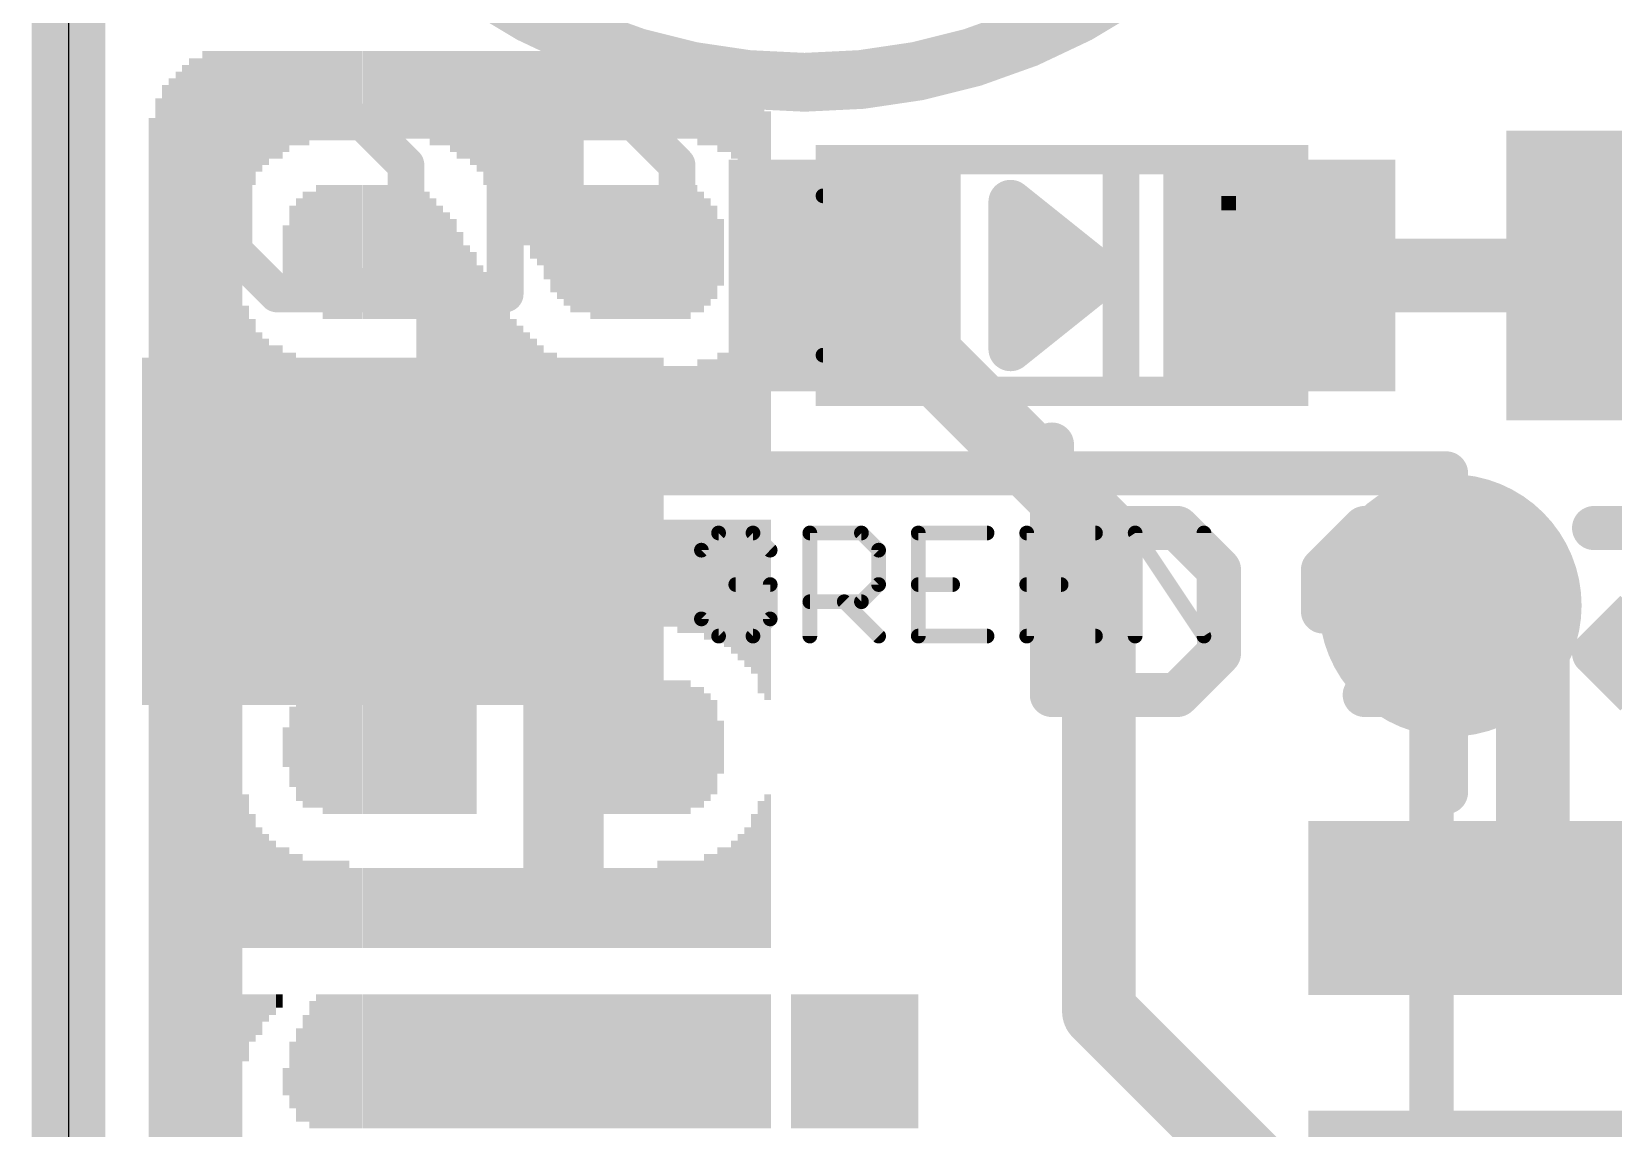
# Model space of a CAD drawing. Extents: x -13.2 to 24.1, y -14.7 to 9.9.
# Drawn here: x -6.22 to -0.76, y -4.91 to -1.13 of the extents above; entities that cross this region are included whole.
import ezdxf

# ---------------------------------------------------------------- set-up
doc = ezdxf.new("R2010")
doc.units = 0
for name, color, linetype in [('1', 12, 'CONTINUOUS'), ('16', 5, 'CONTINUOUS'), ('18', 110, 'CONTINUOUS'), ('20', 4, 'CONTINUOUS'), ('21', 53, 'CONTINUOUS'), ('22', 6, 'CONTINUOUS'), ('27', 253, 'CONTINUOUS'), ('51', 53, 'CONTINUOUS')]:
    doc.layers.add(name, color=color, linetype=linetype)

# ---------------------------------------------------------------- blocks, each defined once
blk = doc.blocks.new('RECT')
blk.add_solid([(-0.5, -0.5), (0.5, -0.5), (-0.5, 0.5), (0.5, 0.5)])
blk = doc.blocks.new('ROUNDV')
at = {"const_width": 0.5}
blk.add_lwpolyline([(0, -0.25, 1), (0, 0.25, 1), (0, -0.25)], format="xyb", dxfattribs=at)

msp = doc.modelspace()

# ---------------------------------------------------------------- linework, layer by layer
at = {"layer": '1', "const_width": 0.254}
for points in [[(-3.417, -1.9685), (-2.54, -2.8455)], [(-1.917, -1.9685), (-0.596, -1.9685)], [(-2.54, -2.8455), (-2.54, -4.5085)], [(-1.042, -3.1071), (-1.3273, -3.1071)], [(-1.042, -4.1515), (-1.042, -3.1071)], [(-1.042, -4.1515), (0.677, -4.1515)], [(-2.54, -4.5085), (-1.897, -5.1515)]]:
    msp.add_lwpolyline(points, dxfattribs=at)
at = {"layer": '1', "const_width": 0.127}
for points in [[(-3.3721, -1.9236, 1), (-3.4619, -2.0134)], [(-1.917, -1.905, 1), (-1.917, -2.032)], [(-2.4765, -2.8455, 1), (-2.6035, -2.8455)], [(-2.5849, -2.8904, 1), (-2.4951, -2.8006)], [(-1.3273, -3.0436, 1), (-1.3273, -3.1706)], [(-0.9785, -3.1071, 1), (-1.1055, -3.1071)], [(-1.042, -3.1706, 1), (-1.042, -3.0436)], [(-1.042, -4.088, 1), (-1.042, -4.215)], [(-1.1055, -4.1515, 1), (-0.9785, -4.1515)], [(-2.4951, -4.4636, 1), (-2.5849, -4.5534)], [(-2.6035, -4.5085, 1), (-2.4765, -4.5085)]]:
    msp.add_lwpolyline(points, format="xyb", dxfattribs=at)
at = {"layer": '16', "const_width": 0.254}
msp.add_lwpolyline([(-6.096, 3.2385), (-6.096, -14.5415)], dxfattribs=at)
at = {"layer": '20'}
msp.add_line((-6.096, 0.6985), (-6.096, -12.0015), dxfattribs=at)
at = {"layer": '21'}
for points, const_width in [([(-3.556, -1.3015, 1), (-3.556, 2.6985, 1), (-3.556, -1.3015)], 0.2032), ([(-5.3762, -1.4071, 1), (-5.3762, -1.4706)], 0.0635), ([(-5.3538, -1.4613, 1), (-5.3987, -1.4164)], 0.0635), ([(-5.0572, -1.4164, 1), (-5.1021, -1.4613)], 0.0635), ([(-5.0796, -1.4706, 1), (-5.0796, -1.4071)], 0.0635), ([(-4.5572, -1.4388, 1), (-4.6207, -1.4388)], 0.0635), ([(-4.589, -1.4071, 1), (-4.589, -1.4706)], 0.0635), ([(-4.1217, -1.4164, 1), (-4.1666, -1.4613)], 0.0635), ([(-4.1441, -1.4706, 1), (-4.1441, -1.4071)], 0.0635), ([(-5.4928, -1.5871, 1), (-5.5563, -1.5871)], 0.0635), ([(-4.8996, -1.5871, 1), (-4.9631, -1.5871)], 0.0635), ([(-3.9641, -1.5871, 1), (-4.0276, -1.5871)], 0.0635), ([(-5.547, -1.5647, 1), (-5.502, -1.6096)], 0.0635), ([(-4.9538, -1.6096, 1), (-4.9089, -1.5647)], 0.0635), ([(-4.0183, -1.6096, 1), (-3.9734, -1.5647)], 0.0635), ([(-2.821, -1.6847, 1), (-2.8686, -1.7443)], 0.0762), ([(-2.8067, -1.7145, 1), (-2.8829, -1.7145)], 0.0762), ([(-2.8448, -1.7907, 1), (-2.8448, -1.8669)], 0.0762), ([(-2.7019, -1.8669, 1), (-2.7019, -1.7907)], 0.0762), ([(-5.502, -1.8613, 1), (-5.547, -1.9062)], 0.0635), ([(-5.5563, -1.8837, 1), (-5.4928, -1.8837)], 0.0635), ([(-4.9631, -1.8837, 1), (-4.8996, -1.8837)], 0.0635), ([(-4.9089, -1.9062, 1), (-4.9538, -1.8613)], 0.0635), ([(-2.8448, -1.9431, 1), (-2.8448, -2.0193)], 0.0762), ([(-2.5035, -1.9983, 1), (-2.5511, -1.9387)], 0.0762), ([(-2.5511, -1.9983, 1), (-2.5035, -1.9387)], 0.0762), ([(-2.5432, -2.0193, 1), (-2.5432, -1.9431)], 0.0762), ([(-5.3762, -2.0002, 1), (-5.3762, -2.0638)], 0.0635), ([(-5.3987, -2.0545, 1), (-5.3538, -2.0095)], 0.0635), ([(-5.1021, -2.0095, 1), (-5.0572, -2.0545)], 0.0635), ([(-5.0796, -2.0638, 1), (-5.0796, -2.0002)], 0.0635), ([(-4.6207, -2.032, 1), (-4.5572, -2.032)], 0.0635), ([(-4.0276, -2.032, 1), (-3.9641, -2.032)], 0.0635), ([(-2.8448, -2.0955, 1), (-2.8448, -2.1717)], 0.0762), ([(-2.7337, -2.1717, 1), (-2.7337, -2.0955)], 0.0762), ([(-2.8686, -2.1927, 1), (-2.821, -2.2523)], 0.0762), ([(-2.8829, -2.2225, 1), (-2.8067, -2.2225)], 0.0762), ([(-3.942, -2.6134, 1), (-3.942, -2.6896)], 0.0762), ([(-1.3039, -2.6515, 1), (-1.3801, -2.6515)], 0.0762), ([(-1.342, -2.6896, 1), (-1.342, -2.6134)], 0.0762), ([(-5.6039, -3.5515, 1), (-5.6801, -3.5515)], 0.0762), ([(-1.3801, -3.7515, 1), (-1.3039, -3.7515)], 0.0762)]:
    msp.add_lwpolyline(points, format="xyb", dxfattribs=dict(at, const_width=const_width))
for points, const_width in [([(-5.3762, -1.4388), (-5.5245, -1.5871)], 0.127), ([(-5.0796, -1.4388), (-5.3762, -1.4388)], 0.127), ([(-4.9313, -1.5871), (-5.0796, -1.4388)], 0.127), ([(-4.589, -2.032), (-4.589, -1.4388)], 0.127), ([(-4.589, -1.4388), (-4.1441, -1.4388)], 0.127), ([(-4.1441, -1.4388), (-3.9958, -1.5871)], 0.127), ([(-5.5245, -1.5871), (-5.5245, -1.8837)], 0.127), ([(-4.9313, -1.8837), (-4.9313, -1.5871)], 0.127), ([(-3.9958, -1.5871), (-3.9958, -2.032)], 0.127), ([(-2.5273, -1.9685), (-2.8448, -1.7145)], 0.1524), ([(-2.8448, -1.7145), (-2.8448, -2.2225)], 0.1524), ([(-2.8448, -1.8288), (-2.7019, -1.8288)], 0.1524), ([(-5.5245, -1.8837), (-5.3762, -2.032)], 0.127), ([(-5.0796, -2.032), (-4.9313, -1.8837)], 0.127), ([(-2.8448, -2.2225), (-2.5273, -1.9685)], 0.1524), ([(-2.8448, -1.9812), (-2.5432, -1.9812)], 0.1524), ([(-5.3762, -2.032), (-5.0796, -2.032)], 0.127), ([(-2.8448, -2.1336), (-2.7337, -2.1336)], 0.1524), ([(-3.942, -2.6515), (-1.342, -2.6515)], 0.1524), ([(-1.342, -2.6515), (-1.342, -3.7515)], 0.1524), ([(-5.642, -3.5515), (-5.642, -7.7515)], 0.1524)]:
    msp.add_lwpolyline(points, dxfattribs=dict(at, const_width=const_width))
at = {"layer": '22', "const_width": 0.1524}
for points in [[(-2.702, -2.552), (-2.702, -3.4163)], [(-2.2698, -2.8401), (-2.702, -2.8401)], [(-2.1257, -2.9841), (-2.2698, -2.8401)], [(-1.6224, -2.8401), (-1.7664, -2.9841)], [(-1.3343, -2.8401), (-1.6224, -2.8401)], [(-1.1902, -2.9841), (-1.3343, -2.8401)], [(-0.3988, -2.8401), (-0.8309, -2.8401)], [(-2.1257, -3.2722), (-2.1257, -2.9841)], [(-1.7664, -2.9841), (-1.7664, -3.1282)], [(-1.1902, -3.2722), (-1.1902, -2.9841)], [(-1.7664, -3.1282), (-1.1902, -3.1282)], [(-0.8309, -3.2722), (-0.6869, -3.1282)], [(-2.2698, -3.4163), (-2.1257, -3.2722)], [(-1.3343, -3.4163), (-1.1902, -3.2722)], [(-0.6869, -3.4163), (-0.8309, -3.2722)], [(-2.702, -3.4163), (-2.2698, -3.4163)], [(-1.6224, -3.4163), (-1.3343, -3.4163)]]:
    msp.add_lwpolyline(points, dxfattribs=at)
at = {"layer": '22', "const_width": 0.0762}
for points in [[(-2.6639, -2.552, 1), (-2.7401, -2.552)], [(-2.702, -2.802, 1), (-2.702, -2.8782)], [(-2.2428, -2.8131, 1), (-2.2967, -2.867)], [(-2.2698, -2.8782, 1), (-2.2698, -2.802)], [(-1.6224, -2.802, 1), (-1.6224, -2.8782)], [(-1.5954, -2.867, 1), (-1.6493, -2.8131)], [(-1.3073, -2.8131, 1), (-1.3612, -2.867)], [(-1.3343, -2.8782, 1), (-1.3343, -2.802)], [(-0.8309, -2.802, 1), (-0.8309, -2.8782)], [(-2.0876, -2.9841, 1), (-2.1638, -2.9841)], [(-2.1527, -3.0111, 1), (-2.0988, -2.9572)], [(-1.7934, -2.9572, 1), (-1.7395, -3.0111)], [(-1.7283, -2.9841, 1), (-1.8045, -2.9841)], [(-1.1521, -2.9841, 1), (-1.2283, -2.9841)], [(-1.2172, -3.0111, 1), (-1.1633, -2.9572)], [(-1.7664, -3.0901, 1), (-1.7664, -3.1663)], [(-1.1902, -3.1663, 1), (-1.1902, -3.0901)], [(-1.8045, -3.1282, 1), (-1.7283, -3.1282)], [(-2.0988, -3.2992, 1), (-2.1527, -3.2453)], [(-1.1633, -3.2992, 1), (-1.2172, -3.2453)], [(-0.804, -3.2453, 1), (-0.8579, -3.2992)], [(-0.8579, -3.2453, 1), (-0.804, -3.2992)], [(-2.1638, -3.2722, 1), (-2.0876, -3.2722)], [(-1.2283, -3.2722, 1), (-1.1521, -3.2722)], [(-2.702, -3.3782, 1), (-2.702, -3.4544)], [(-2.7401, -3.4163, 1), (-2.6639, -3.4163)], [(-2.2967, -3.3894, 1), (-2.2428, -3.4432)], [(-2.2698, -3.4544, 1), (-2.2698, -3.3782)], [(-1.6224, -3.3782, 1), (-1.6224, -3.4544)], [(-1.3612, -3.3894, 1), (-1.3073, -3.4432)], [(-1.3343, -3.4544, 1), (-1.3343, -3.3782)]]:
    msp.add_lwpolyline(points, format="xyb", dxfattribs=at)
at = {"layer": '27', "const_width": 0.0508}
for points in [[(-3.8523, -2.8572), (-3.9116, -2.9165)], [(-3.7337, -2.8572), (-3.8523, -2.8572)], [(-3.6743, -2.9165), (-3.7337, -2.8572)], [(-3.5374, -3.2131), (-3.5374, -2.8572)], [(-3.5374, -2.8572), (-3.3594, -2.8572)], [(-3.3594, -2.8572), (-3.3001, -2.9165)], [(-2.9259, -2.8572), (-3.1632, -2.8572)], [(-3.1632, -2.8572), (-3.1632, -3.2131)], [(-2.5517, -2.8572), (-2.789, -2.8572)], [(-2.789, -2.8572), (-2.789, -3.2131)], [(-2.4148, -3.2131), (-2.4148, -2.8572)], [(-2.4148, -2.8572), (-2.1775, -3.2131)], [(-2.1775, -3.2131), (-2.1775, -2.8572)], [(-3.9116, -2.9165), (-3.9116, -3.1538)], [(-3.3001, -2.9165), (-3.3001, -3.0352)], [(-3.6743, -3.0352), (-3.793, -3.0352)], [(-3.6743, -3.1538), (-3.6743, -3.0352)], [(-3.3001, -3.0352), (-3.3594, -3.0945)], [(-3.1632, -3.0352), (-3.0446, -3.0352)], [(-2.789, -3.0352), (-2.6703, -3.0352)], [(-3.3594, -3.0945), (-3.5374, -3.0945)], [(-3.4188, -3.0945), (-3.3001, -3.2131)], [(-3.9116, -3.1538), (-3.8523, -3.2131)], [(-3.7337, -3.2131), (-3.6743, -3.1538)], [(-3.8523, -3.2131), (-3.7337, -3.2131)], [(-3.1632, -3.2131), (-2.9259, -3.2131)], [(-2.789, -3.2131), (-2.5517, -3.2131)]]:
    msp.add_lwpolyline(points, dxfattribs=at)
at = {"layer": '27', "const_width": 0.0254}
for points in [[(-3.8523, -2.8445, 1), (-3.8523, -2.8699)], [(-3.8433, -2.8662, 1), (-3.8613, -2.8482)], [(-3.7247, -2.8482, 1), (-3.7426, -2.8662)], [(-3.7337, -2.8699, 1), (-3.7337, -2.8445)], [(-3.5247, -2.8572, 1), (-3.5501, -2.8572)], [(-3.5374, -2.8445, 1), (-3.5374, -2.8699)], [(-3.3505, -2.8482, 1), (-3.3684, -2.8662)], [(-3.3594, -2.8699, 1), (-3.3594, -2.8445)], [(-3.1632, -2.8445, 1), (-3.1632, -2.8699)], [(-3.1505, -2.8572, 1), (-3.1759, -2.8572)], [(-2.9259, -2.8699, 1), (-2.9259, -2.8445)], [(-2.789, -2.8445, 1), (-2.789, -2.8699)], [(-2.7763, -2.8572, 1), (-2.8017, -2.8572)], [(-2.5517, -2.8699, 1), (-2.5517, -2.8445)], [(-2.4021, -2.8572, 1), (-2.4275, -2.8572)], [(-2.4042, -2.8502, 1), (-2.4253, -2.8642)], [(-2.1648, -2.8572, 1), (-2.1902, -2.8572)], [(-3.8989, -2.9165, 1), (-3.9243, -2.9165)], [(-3.2874, -2.9165, 1), (-3.3128, -2.9165)], [(-3.9206, -2.9075, 1), (-3.9026, -2.9255)], [(-3.6833, -2.9255, 1), (-3.6654, -2.9075)], [(-3.3091, -2.9255, 1), (-3.2911, -2.9075)], [(-3.793, -3.0225, 1), (-3.793, -3.0479)], [(-3.6616, -3.0352, 1), (-3.687, -3.0352)], [(-3.6743, -3.0479, 1), (-3.6743, -3.0225)], [(-3.3128, -3.0352, 1), (-3.2874, -3.0352)], [(-3.2911, -3.0441, 1), (-3.3091, -3.0262)], [(-3.1632, -3.0225, 1), (-3.1632, -3.0479)], [(-3.0446, -3.0479, 1), (-3.0446, -3.0225)], [(-2.789, -3.0225, 1), (-2.789, -3.0479)], [(-2.6703, -3.0479, 1), (-2.6703, -3.0225)], [(-3.5374, -3.0818, 1), (-3.5374, -3.1072)], [(-3.4098, -3.0855, 1), (-3.4277, -3.1034)], [(-3.3684, -3.0855, 1), (-3.3505, -3.1034)], [(-3.3594, -3.1072, 1), (-3.3594, -3.0818)], [(-3.9026, -3.1448, 1), (-3.9206, -3.1628)], [(-3.9243, -3.1538, 1), (-3.8989, -3.1538)], [(-3.687, -3.1538, 1), (-3.6616, -3.1538)], [(-3.6654, -3.1628, 1), (-3.6833, -3.1448)], [(-3.8523, -3.2004, 1), (-3.8523, -3.2258)], [(-3.8613, -3.2221, 1), (-3.8433, -3.2041)], [(-3.7426, -3.2041, 1), (-3.7247, -3.2221)], [(-3.7337, -3.2258, 1), (-3.7337, -3.2004)], [(-3.5501, -3.2131, 1), (-3.5247, -3.2131)], [(-3.3091, -3.2221, 1), (-3.2911, -3.2041)], [(-3.1632, -3.2004, 1), (-3.1632, -3.2258)], [(-3.1759, -3.2131, 1), (-3.1505, -3.2131)], [(-2.9259, -3.2258, 1), (-2.9259, -3.2004)], [(-2.789, -3.2004, 1), (-2.789, -3.2258)], [(-2.8017, -3.2131, 1), (-2.7763, -3.2131)], [(-2.5517, -3.2258, 1), (-2.5517, -3.2004)], [(-2.4275, -3.2131, 1), (-2.4021, -3.2131)], [(-2.1902, -3.2131, 1), (-2.1648, -3.2131)], [(-2.1881, -3.2201, 1), (-2.1669, -3.2061)]]:
    msp.add_lwpolyline(points, format="xyb", dxfattribs=at)
at = {"layer": '51'}
for points, const_width in [([(-2.292, -1.5685), (-3.017, -1.5685)], 0.1016), ([(-2.317, -2.3685), (-3.017, -2.3685)], 0.1016), ([(-5.642, -2.6515), (-1.392, -2.6515)], 0.1524), ([(-5.642, -8.7515), (-5.642, -2.6515)], 0.1524), ([(-1.392, -2.6515), (-1.392, -8.7515)], 0.1524)]:
    msp.add_lwpolyline(points, dxfattribs=dict(at, const_width=const_width))
for points, const_width in [([(-3.017, -1.5431, 1), (-3.017, -1.5939)], 0.0508), ([(-2.292, -1.5939, 1), (-2.292, -1.5431)], 0.0508), ([(-2.042, -1.6935, 1), (-2.042, -1.5435, 1), (-2.042, -1.6935)], 0.0508), ([(-1.867, -1.6685, 0.9168), (-1.867, -2.2685)], 0.1016), ([(-1.8648, -1.6938, 1), (-1.8692, -1.6432)], 0.0508), ([(-3.492, -2.2435, 1), (-3.492, -1.6935)], 0.0508), ([(-3.492, -1.6808, 1), (-3.492, -1.7062)], 0.0254), ([(-3.492, -2.2308, 1), (-3.492, -2.2562)], 0.0254), ([(-1.8692, -2.2938, 1), (-1.8648, -2.2432)], 0.0508), ([(-3.017, -2.3431, 1), (-3.017, -2.3939)], 0.0508), ([(-2.317, -2.3939, 1), (-2.317, -2.3431)], 0.0508), ([(-5.642, -2.6134, 1), (-5.642, -2.6896)], 0.0762), ([(-5.6039, -2.6515, 1), (-5.6801, -2.6515)], 0.0762), ([(-1.3539, -2.6515, 1), (-1.4301, -2.6515)], 0.0762), ([(-1.392, -2.6896, 1), (-1.392, -2.6134)], 0.0762)]:
    msp.add_lwpolyline(points, format="xyb", dxfattribs=dict(at, const_width=const_width))

# ---------------------------------------------------------------- block references
at = {"layer": '1', "xscale": 1.075}
msp.add_blockref('RECT', (-0.596, -1.9685), dxfattribs=at)
at = {"layer": '1', "xscale": 0.8, "yscale": 0.8, "rotation": 270}
for p in [(-3.417, -1.9685), (-1.917, -1.9685)]:
    msp.add_blockref('RECT', p, dxfattribs=at)
at = {"layer": '1'}
for p, xscale, yscale in [((-4.942, -2.8515), 1.8, 1.2), ((-1.042, -4.1515), 1.55, 0.6), ((-1.042, -5.1515), 1.55, 0.6)]:
    msp.add_blockref('RECT', p, dxfattribs=dict(at, xscale=xscale, yscale=yscale))
at = {"layer": '18', "xscale": 0.9064, "yscale": 0.9064}
msp.add_blockref('ROUNDV', (-1.3273, -3.1071), dxfattribs=at)
msp.add_blockref('ROUNDV', (-1.3273, -3.1071), dxfattribs=at)
at = {"layer": '21', "xscale": 0.762, "yscale": 0.127, "rotation": 270}
msp.add_blockref('RECT', (-2.4638, -1.9685), dxfattribs=at)
at = {"layer": '22', "rotation": 270}
for p, xscale, yscale in [((-5.6227, -1.9215), 1.4554, 0.0231), ((-5.5996, -1.9215), 1.4554, 0.0231), ((-5.5764, -1.9215), 1.4554, 0.0231), ((-5.5533, -1.9215), 1.4554, 0.0231), ((-5.5302, -1.9215), 1.4554, 0.0231), ((-5.5071, -1.9215), 1.4554, 0.0231), ((-5.484, -1.4478), 0.508, 0.0231), ((-5.461, -1.4249), 0.4623, 0.0229), ((-5.438, -1.4021), 0.4166, 0.0231), ((-5.4149, -1.3906), 0.3937, 0.0231), ((-5.3918, -1.3792), 0.3708, 0.0231), ((-5.3687, -1.3792), 0.3708, 0.0231), ((-5.3456, -1.3678), 0.348, 0.0231), ((-5.3224, -1.3564), 0.3251, 0.0231), ((-5.2993, -1.3564), 0.3251, 0.0231), ((-5.2762, -1.3564), 0.3251, 0.0231), ((-5.2531, -1.3449), 0.3023, 0.0231), ((-5.23, -1.3449), 0.3023, 0.0231), ((-5.207, -1.3449), 0.3023, 0.0229), ((-5.184, -1.3449), 0.3023, 0.0231), ((-5.1609, -1.3449), 0.3023, 0.0231), ((-5.1378, -1.3449), 0.3023, 0.0231), ((-5.1147, -1.3449), 0.3023, 0.0231), ((-5.0916, -1.3449), 0.3023, 0.0231), ((-5.0684, -1.3449), 0.3023, 0.0231), ((-5.0453, -1.3449), 0.3023, 0.0231), ((-5.0222, -1.3449), 0.3023, 0.0231), ((-4.9991, -1.3449), 0.3023, 0.0231), ((-4.976, -1.3449), 0.3023, 0.0231), ((-4.953, -1.3449), 0.3023, 0.0229), ((-4.93, -1.3449), 0.3023, 0.0231), ((-4.9069, -1.3449), 0.3023, 0.0231), ((-4.8838, -1.3449), 0.3023, 0.0231), ((-4.8607, -1.3449), 0.3023, 0.0231), ((-4.8376, -1.3564), 0.3251, 0.0231), ((-4.8144, -1.3564), 0.3251, 0.0231), ((-4.7913, -1.3564), 0.3251, 0.0231), ((-4.7682, -1.3678), 0.348, 0.0231), ((-4.7451, -1.3792), 0.3708, 0.0231), ((-4.722, -1.3792), 0.3708, 0.0231), ((-4.699, -1.3907), 0.3937, 0.0229), ((-4.676, -1.4021), 0.4166, 0.0231), ((-4.6529, -1.4249), 0.4623, 0.0231), ((-4.6298, -1.4364), 0.4851, 0.0231), ((-4.6067, -1.4605), 0.5334, 0.0231), ((-4.5836, -1.4719), 0.5563, 0.0231), ((-4.5604, -1.4948), 0.602, 0.0231), ((-4.5373, -1.5176), 0.6477, 0.0231), ((-4.5142, -1.5291), 0.6706, 0.0231), ((-4.4911, -1.5519), 0.7163, 0.0231), ((-4.468, -1.5634), 0.7391, 0.0231), ((-4.445, -1.5875), 0.7874, 0.0229), ((-4.422, -1.6104), 0.8331, 0.0231), ((-4.3989, -1.6218), 0.856, 0.0231), ((-4.3758, -1.6332), 0.8788, 0.0231), ((-4.3527, -1.6446), 0.9017, 0.0231), ((-4.3296, -1.6447), 0.9017, 0.0231), ((-4.3064, -1.3449), 0.3023, 0.0231), ((-4.2833, -1.3449), 0.3023, 0.0231), ((-4.2602, -1.3449), 0.3023, 0.0231), ((-4.2371, -1.3449), 0.3023, 0.0231), ((-4.214, -1.3449), 0.3023, 0.0231), ((-4.191, -1.3449), 0.3023, 0.0229), ((-4.168, -1.3449), 0.3023, 0.0231), ((-4.1449, -1.3449), 0.3023, 0.0231), ((-4.1218, -1.3449), 0.3023, 0.0231), ((-4.0987, -1.3449), 0.3023, 0.0231), ((-4.0756, -1.3449), 0.3023, 0.0231), ((-4.0524, -1.3449), 0.3023, 0.0231), ((-4.0293, -1.3449), 0.3023, 0.0231), ((-4.0062, -1.3449), 0.3023, 0.0231), ((-3.9831, -1.3449), 0.3023, 0.0231), ((-3.96, -1.3449), 0.3023, 0.0231), ((-3.937, -1.3449), 0.3023, 0.0229), ((-3.914, -1.3564), 0.3251, 0.0231), ((-3.8909, -1.3564), 0.3251, 0.0231), ((-3.8678, -1.3564), 0.3251, 0.0231), ((-5.692, -1.9456), 1.4072, 0.0231), ((-5.6689, -1.9342), 1.43, 0.0231), ((-5.6458, -1.9342), 1.43, 0.0231), ((-3.8447, -1.3805), 0.3226, 0.0231), ((-3.8216, -1.3805), 0.3226, 0.0231), ((-3.7984, -1.4034), 0.3226, 0.0231), ((-5.738, -1.9685), 1.3614, 0.0231), ((-5.715, -1.9571), 1.3843, 0.0229), ((-3.7753, -1.4262), 0.3226, 0.0231), ((-3.7522, -1.4491), 0.3226, 0.0231), ((-5.7842, -2.0028), 1.2929, 0.0231), ((-5.7611, -1.9799), 1.3386, 0.0231), ((-3.7291, -1.4834), 0.3454, 0.0231), ((-3.706, -1.5291), 0.3454, 0.0231), ((-3.683, -1.5646), 0.3251, 0.0229), ((-5.8073, -2.0371), 1.2243, 0.0231), ((-5.2762, -1.8872), 0.4166, 0.0231), ((-5.2531, -1.8872), 0.4166, 0.0231), ((-5.23, -1.8758), 0.4394, 0.0231), ((-5.207, -1.8872), 0.4623, 0.0229), ((-5.184, -1.8872), 0.4623, 0.0231), ((-5.1609, -1.8872), 0.4623, 0.0231), ((-5.1378, -1.8872), 0.4623, 0.0231), ((-5.1147, -1.8872), 0.4623, 0.0231), ((-5.0916, -1.8872), 0.4623, 0.0231), ((-5.0684, -1.8872), 0.4623, 0.0231), ((-5.0453, -1.8872), 0.4623, 0.0231), ((-5.0222, -1.8872), 0.4623, 0.0231), ((-4.9991, -1.8872), 0.4623, 0.0231), ((-4.976, -1.8872), 0.4623, 0.0231), ((-4.953, -1.8872), 0.4623, 0.0229), ((-4.93, -1.8872), 0.4623, 0.0231), ((-4.9069, -1.8872), 0.4623, 0.0231), ((-4.8838, -2.1641), 0.9703, 0.0231), ((-4.8607, -2.1641), 0.9703, 0.0231), ((-4.3064, -1.8758), 0.4394, 0.0231), ((-4.2833, -1.8872), 0.4623, 0.0231), ((-4.2602, -1.8872), 0.4623, 0.0231), ((-4.2371, -1.8872), 0.4623, 0.0231), ((-4.214, -1.8872), 0.4623, 0.0231), ((-4.191, -1.8872), 0.4623, 0.0229), ((-4.168, -1.8872), 0.4623, 0.0231), ((-4.1449, -1.8872), 0.4623, 0.0231), ((-4.1218, -1.8872), 0.4623, 0.0231), ((-4.0987, -1.8872), 0.4623, 0.0231), ((-4.0756, -1.8872), 0.4623, 0.0231), ((-4.0524, -1.8872), 0.4623, 0.0231), ((-4.0293, -1.8872), 0.4623, 0.0231), ((-4.0062, -1.8872), 0.4623, 0.0231), ((-3.9831, -1.8872), 0.4623, 0.0231), ((-3.96, -1.8872), 0.4623, 0.0231), ((-3.937, -1.8758), 0.4394, 0.0229), ((-3.914, -1.8872), 0.4166, 0.0231), ((-5.3224, -1.8885), 0.3226, 0.0231), ((-5.2993, -1.8872), 0.3708, 0.0231), ((-4.8376, -2.1755), 0.9474, 0.0231), ((-4.8144, -2.1882), 0.922, 0.0231), ((-3.8909, -1.8872), 0.3708, 0.0231), ((-3.8678, -1.8885), 0.3226, 0.0231), ((-5.3456, -1.8885), 0.1854, 0.0231), ((-4.7913, -2.1996), 0.8992, 0.0231), ((-4.7682, -2.2111), 0.8763, 0.0231), ((-3.8447, -1.8885), 0.2311, 0.0231), ((-4.7451, -2.2339), 0.8306, 0.0231), ((-4.722, -2.2568), 0.7849, 0.0231), ((-4.699, -2.2682), 0.762, 0.0229), ((-4.676, -2.2911), 0.7163, 0.0231), ((-4.6529, -2.3025), 0.6934, 0.0231), ((-4.6298, -2.3266), 0.6452, 0.0231), ((-5.484, -2.2568), 0.3683, 0.0231), ((-4.6067, -2.3495), 0.5994, 0.0231), ((-4.5836, -2.3609), 0.5766, 0.0231), ((-3.706, -2.3609), 0.5766, 0.0231), ((-3.683, -2.3495), 0.5994, 0.0229), ((-5.461, -2.2797), 0.3226, 0.0229), ((-4.5604, -2.3838), 0.5309, 0.0231), ((-3.7291, -2.3838), 0.5309, 0.0231), ((-5.438, -2.3025), 0.2769, 0.0231), ((-4.5373, -2.3952), 0.508, 0.0231), ((-4.5142, -2.4066), 0.4851, 0.0231), ((-3.7522, -2.4066), 0.4851, 0.0231), ((-5.4149, -2.3139), 0.254, 0.0231), ((-5.3918, -2.3254), 0.2311, 0.0231), ((-5.3687, -2.3254), 0.2311, 0.0231), ((-5.3456, -2.3381), 0.2057, 0.0231), ((-5.3224, -2.4422), 0.414, 0.0231), ((-4.4911, -2.4181), 0.4623, 0.0231), ((-4.468, -2.4295), 0.4394, 0.0231), ((-4.445, -2.4422), 0.414, 0.0229), ((-4.422, -2.4422), 0.414, 0.0231), ((-3.8447, -2.4422), 0.414, 0.0231), ((-3.8216, -2.4422), 0.414, 0.0231), ((-3.7984, -2.4295), 0.4394, 0.0231), ((-3.7753, -2.4181), 0.4623, 0.0231), ((-5.2993, -2.4536), 0.3912, 0.0231), ((-5.2762, -2.4536), 0.3912, 0.0231), ((-5.2531, -2.4536), 0.3912, 0.0231), ((-5.23, -2.4651), 0.3683, 0.0231), ((-5.207, -2.4651), 0.3683, 0.0229), ((-5.184, -2.4651), 0.3683, 0.0231), ((-5.1609, -2.4651), 0.3683, 0.0231), ((-5.1378, -2.4651), 0.3683, 0.0231), ((-5.1147, -2.4651), 0.3683, 0.0231), ((-5.0916, -2.4651), 0.3683, 0.0231), ((-5.0684, -2.4651), 0.3683, 0.0231), ((-5.0453, -2.4651), 0.3683, 0.0231), ((-5.0222, -2.4651), 0.3683, 0.0231), ((-4.9991, -2.4651), 0.3683, 0.0231), ((-4.976, -2.4651), 0.3683, 0.0231), ((-4.953, -2.4651), 0.3683, 0.0229), ((-4.93, -2.4651), 0.3683, 0.0231), ((-4.9069, -2.4651), 0.3683, 0.0231), ((-4.3989, -2.4536), 0.3912, 0.0231), ((-4.3758, -2.4536), 0.3912, 0.0231), ((-4.3527, -2.4651), 0.3683, 0.0231), ((-4.3296, -2.4651), 0.3683, 0.0231), ((-4.3064, -2.4651), 0.3683, 0.0231), ((-4.2833, -2.4651), 0.3683, 0.0231), ((-4.2602, -2.4651), 0.3683, 0.0231), ((-4.2371, -2.4651), 0.3683, 0.0231), ((-4.214, -2.4651), 0.3683, 0.0231), ((-4.191, -2.4651), 0.3683, 0.0229), ((-4.168, -2.4651), 0.3683, 0.0231), ((-4.1449, -2.4651), 0.3683, 0.0231), ((-4.1218, -2.4651), 0.3683, 0.0231), ((-4.0987, -2.4651), 0.3683, 0.0231), ((-4.0756, -2.4651), 0.3683, 0.0231), ((-4.0524, -2.4651), 0.3683, 0.0231), ((-4.0293, -2.4651), 0.3683, 0.0231), ((-4.0062, -2.4651), 0.3683, 0.0231), ((-3.9831, -2.4651), 0.3683, 0.0231), ((-3.96, -2.4651), 0.3683, 0.0231), ((-3.937, -2.4651), 0.3683, 0.0229), ((-3.914, -2.4536), 0.3912, 0.0231), ((-3.8909, -2.4536), 0.3912, 0.0231), ((-3.8678, -2.4536), 0.3912, 0.0231), ((-5.8073, -5.4559), 5.2883, 0.0231), ((-5.7842, -5.4902), 5.3569, 0.0231), ((-5.7611, -5.5131), 5.4026, 0.0231), ((-5.738, -5.5245), 5.4254, 0.0231), ((-5.715, -5.5359), 5.4483, 0.0229), ((-5.692, -5.5474), 5.4712, 0.0231), ((-5.6689, -5.5474), 5.4712, 0.0231), ((-5.6458, -5.5588), 5.494, 0.0231), ((-5.6227, -5.5588), 5.494, 0.0231), ((-5.5996, -5.5715), 5.5194, 0.0231), ((-5.5764, -5.5715), 5.5194, 0.0231), ((-5.5533, -5.5715), 5.5194, 0.0231), ((-5.5302, -5.5715), 5.5194, 0.0231), ((-5.5071, -5.5715), 5.5194, 0.0231), ((-5.3224, -3.0188), 0.414, 0.0231), ((-5.2993, -3.0188), 0.414, 0.0231), ((-5.2762, -3.0074), 0.3912, 0.0231), ((-5.2531, -3.0074), 0.3912, 0.0231), ((-5.23, -3.0074), 0.3912, 0.0231), ((-5.207, -3.0074), 0.3912, 0.0229), ((-5.184, -2.9959), 0.3683, 0.0231), ((-5.1609, -2.9959), 0.3683, 0.0231), ((-5.1378, -2.9959), 0.3683, 0.0231), ((-5.1147, -2.9959), 0.3683, 0.0231), ((-5.0916, -2.9959), 0.3683, 0.0231), ((-5.0684, -2.9959), 0.3683, 0.0231), ((-5.0453, -2.9959), 0.3683, 0.0231), ((-5.0222, -2.9959), 0.3683, 0.0231), ((-4.9991, -2.9959), 0.3683, 0.0231), ((-4.976, -2.9959), 0.3683, 0.0231), ((-4.953, -2.9959), 0.3683, 0.0229), ((-4.93, -2.9959), 0.3683, 0.0231), ((-4.9069, -2.9959), 0.3683, 0.0231), ((-4.8838, -2.9959), 0.3683, 0.0231), ((-4.8607, -2.9959), 0.3683, 0.0231), ((-4.8376, -2.9959), 0.3683, 0.0231), ((-4.8144, -2.9959), 0.3683, 0.0231), ((-4.7913, -2.9959), 0.3683, 0.0231), ((-4.7682, -2.9959), 0.3683, 0.0231), ((-4.7451, -2.9959), 0.3683, 0.0231), ((-4.722, -2.9959), 0.3683, 0.0231), ((-4.699, -2.9959), 0.3683, 0.0229), ((-4.676, -2.9959), 0.3683, 0.0231), ((-4.6529, -2.9959), 0.3683, 0.0231), ((-4.6298, -2.9959), 0.3683, 0.0231), ((-4.6067, -2.9959), 0.3683, 0.0231), ((-4.5836, -2.9959), 0.3683, 0.0231), ((-4.5604, -2.9959), 0.3683, 0.0231), ((-4.5373, -2.9959), 0.3683, 0.0231), ((-4.5142, -2.9959), 0.3683, 0.0231), ((-4.4911, -2.9959), 0.3683, 0.0231), ((-4.468, -2.9959), 0.3683, 0.0231), ((-4.445, -2.9959), 0.3683, 0.0229), ((-4.422, -2.9959), 0.3683, 0.0231), ((-4.3989, -2.9959), 0.3683, 0.0231), ((-4.3758, -2.9959), 0.3683, 0.0231), ((-4.3527, -2.9959), 0.3683, 0.0231), ((-4.3296, -2.9959), 0.3683, 0.0231), ((-4.3064, -2.9959), 0.3683, 0.0231), ((-4.2833, -2.9959), 0.3683, 0.0231), ((-4.2602, -2.9959), 0.3683, 0.0231), ((-4.2371, -2.9959), 0.3683, 0.0231), ((-4.214, -2.9959), 0.3683, 0.0231), ((-4.191, -2.9959), 0.3683, 0.0229), ((-4.168, -2.9959), 0.3683, 0.0231), ((-4.1449, -2.9959), 0.3683, 0.0231), ((-4.1218, -2.9959), 0.3683, 0.0231), ((-4.0987, -2.9959), 0.3683, 0.0231), ((-4.0756, -2.9959), 0.3683, 0.0231), ((-4.0524, -2.9959), 0.3683, 0.0231), ((-4.0293, -2.9959), 0.3683, 0.0231), ((-4.0062, -2.9959), 0.3683, 0.0231), ((-3.9831, -3.0074), 0.3912, 0.0231), ((-3.96, -3.0074), 0.3912, 0.0231), ((-3.937, -3.0074), 0.3912, 0.0229), ((-3.914, -3.0074), 0.3912, 0.0231), ((-3.8909, -3.0188), 0.414, 0.0231), ((-3.8678, -3.0188), 0.414, 0.0231), ((-3.8447, -3.0188), 0.414, 0.0231), ((-3.8216, -3.0315), 0.4394, 0.0231), ((-3.7984, -3.0429), 0.4623, 0.0231), ((-3.7753, -3.0543), 0.4851, 0.0231), ((-3.7522, -3.0658), 0.508, 0.0231), ((-3.7291, -3.0772), 0.5309, 0.0231), ((-3.706, -3.1115), 0.5994, 0.0231), ((-3.683, -3.1229), 0.6223, 0.0229), ((-5.484, -3.2156), 0.3912, 0.0231), ((-5.461, -3.1928), 0.3454, 0.0229), ((-5.438, -3.1699), 0.2997, 0.0231), ((-5.4149, -3.1585), 0.2769, 0.0231), ((-5.3918, -3.1471), 0.254, 0.0231), ((-5.3687, -3.1356), 0.2311, 0.0231), ((-5.3456, -3.1356), 0.2311, 0.0231), ((-5.23, -3.5852), 0.4394, 0.0231), ((-5.207, -3.5966), 0.4623, 0.0229), ((-5.184, -3.5966), 0.4623, 0.0231), ((-5.1609, -3.5966), 0.4623, 0.0231), ((-5.1378, -3.5966), 0.4623, 0.0231), ((-5.1147, -3.5966), 0.4623, 0.0231), ((-5.0916, -3.5966), 0.4623, 0.0231), ((-5.0684, -3.5966), 0.4623, 0.0231), ((-5.0453, -3.5966), 0.4623, 0.0231), ((-5.0222, -3.5966), 0.4623, 0.0231), ((-4.9991, -3.5966), 0.4623, 0.0231), ((-4.976, -3.5966), 0.4623, 0.0231), ((-4.953, -3.5966), 0.4623, 0.0229), ((-4.93, -3.5966), 0.4623, 0.0231), ((-4.9069, -3.5966), 0.4623, 0.0231), ((-4.8838, -3.5966), 0.4623, 0.0231), ((-4.8607, -3.5966), 0.4623, 0.0231), ((-4.8376, -3.5966), 0.4623, 0.0231), ((-4.8144, -3.5966), 0.4623, 0.0231), ((-4.7913, -3.5966), 0.4623, 0.0231), ((-4.7682, -3.5966), 0.4623, 0.0231), ((-4.7451, -3.5966), 0.4623, 0.0231), ((-4.722, -3.5966), 0.4623, 0.0231), ((-4.699, -3.5966), 0.4623, 0.0229), ((-4.5142, -3.8278), 0.9246, 0.0231), ((-4.4911, -3.8278), 0.9246, 0.0231), ((-4.468, -3.8278), 0.9246, 0.0231), ((-4.445, -3.8278), 0.9246, 0.0229), ((-4.422, -3.8278), 0.9246, 0.0231), ((-4.3989, -3.8278), 0.9246, 0.0231), ((-4.3758, -3.8278), 0.9246, 0.0231), ((-4.3527, -3.8278), 0.9246, 0.0231), ((-4.3296, -3.8278), 0.9246, 0.0231), ((-4.3064, -3.8278), 0.9246, 0.0231), ((-4.2833, -3.8278), 0.9246, 0.0231), ((-4.2602, -3.8278), 0.9246, 0.0231), ((-4.2371, -3.5966), 0.4623, 0.0231), ((-4.214, -3.5966), 0.4623, 0.0231), ((-4.191, -3.5966), 0.4623, 0.0229), ((-4.168, -3.5966), 0.4623, 0.0231), ((-4.1449, -3.5966), 0.4623, 0.0231), ((-4.1218, -3.5966), 0.4623, 0.0231), ((-4.0987, -3.5966), 0.4623, 0.0231), ((-4.0756, -3.5966), 0.4623, 0.0231), ((-4.0524, -3.5966), 0.4623, 0.0231), ((-4.0293, -3.5966), 0.4623, 0.0231), ((-4.0062, -3.5966), 0.4623, 0.0231), ((-3.9831, -3.5966), 0.4623, 0.0231), ((-3.96, -3.5966), 0.4623, 0.0231), ((-5.2993, -3.5966), 0.3708, 0.0231), ((-5.2762, -3.5966), 0.4166, 0.0231), ((-5.2531, -3.5966), 0.4166, 0.0231), ((-3.937, -3.5966), 0.4166, 0.0229), ((-3.914, -3.5966), 0.4166, 0.0231), ((-3.8909, -3.5966), 0.3708, 0.0231), ((-3.8678, -3.5966), 0.3251, 0.0231), ((-5.3224, -3.5954), 0.2769, 0.0231), ((-5.3456, -3.5966), 0.1372, 0.0231), ((-3.8447, -3.5966), 0.1829, 0.0231), ((-5.484, -4.0246), 0.5309, 0.0231), ((-3.683, -4.0246), 0.5309, 0.0229), ((-3.706, -4.0361), 0.508, 0.0231), ((-5.461, -4.0589), 0.4623, 0.0229), ((-5.438, -4.0818), 0.4166, 0.0231), ((-3.7522, -4.0818), 0.4166, 0.0231), ((-3.7291, -4.0589), 0.4623, 0.0231), ((-5.4149, -4.0932), 0.3937, 0.0231), ((-5.3918, -4.1046), 0.3708, 0.0231), ((-3.7984, -4.1046), 0.3708, 0.0231), ((-3.7753, -4.0932), 0.3937, 0.0231), ((-5.3687, -4.1161), 0.348, 0.0231), ((-5.3456, -4.1161), 0.348, 0.0231), ((-5.3224, -4.1275), 0.3251, 0.0231), ((-5.2993, -4.1275), 0.3251, 0.0231), ((-3.8909, -4.1275), 0.3251, 0.0231), ((-3.8678, -4.1275), 0.3251, 0.0231), ((-3.8447, -4.1161), 0.348, 0.0231), ((-3.8216, -4.1161), 0.348, 0.0231), ((-5.2762, -4.1389), 0.3023, 0.0231), ((-5.2531, -4.1389), 0.3023, 0.0231), ((-5.23, -4.1389), 0.3023, 0.0231), ((-5.207, -4.1389), 0.3023, 0.0229), ((-5.184, -4.1389), 0.3023, 0.0231), ((-5.1609, -4.1389), 0.3023, 0.0231), ((-5.1378, -4.1389), 0.3023, 0.0231), ((-5.1147, -4.1516), 0.2769, 0.0231), ((-5.0916, -4.1516), 0.2769, 0.0231), ((-5.0684, -4.1516), 0.2769, 0.0231), ((-5.0453, -4.1516), 0.2769, 0.0231), ((-5.0222, -4.1516), 0.2769, 0.0231), ((-4.9991, -4.1516), 0.2769, 0.0231), ((-4.976, -4.1516), 0.2769, 0.0231), ((-4.953, -4.1516), 0.2769, 0.0229), ((-4.93, -4.1516), 0.2769, 0.0231), ((-4.9069, -4.1516), 0.2769, 0.0231), ((-4.8838, -4.1516), 0.2769, 0.0231), ((-4.8607, -4.1516), 0.2769, 0.0231), ((-4.8376, -4.1516), 0.2769, 0.0231), ((-4.8144, -4.1516), 0.2769, 0.0231), ((-4.7913, -4.1516), 0.2769, 0.0231), ((-4.7682, -4.1516), 0.2769, 0.0231), ((-4.7451, -4.1516), 0.2769, 0.0231), ((-4.722, -4.1516), 0.2769, 0.0231), ((-4.699, -4.1516), 0.2769, 0.0229), ((-4.676, -4.1516), 0.2769, 0.0231), ((-4.6529, -4.1516), 0.2769, 0.0231), ((-4.6298, -4.1516), 0.2769, 0.0231), ((-4.6067, -4.1516), 0.2769, 0.0231), ((-4.5836, -4.1516), 0.2769, 0.0231), ((-4.5604, -4.1516), 0.2769, 0.0231), ((-4.5373, -4.1516), 0.2769, 0.0231), ((-4.2371, -4.1516), 0.2769, 0.0231), ((-4.214, -4.1516), 0.2769, 0.0231), ((-4.191, -4.1516), 0.2769, 0.0229), ((-4.168, -4.1516), 0.2769, 0.0231), ((-4.1449, -4.1516), 0.2769, 0.0231), ((-4.1218, -4.1516), 0.2769, 0.0231), ((-4.0987, -4.1516), 0.2769, 0.0231), ((-4.0756, -4.1516), 0.2769, 0.0231), ((-4.0524, -4.1389), 0.3023, 0.0231), ((-4.0293, -4.1389), 0.3023, 0.0231), ((-4.0062, -4.1389), 0.3023, 0.0231), ((-3.9831, -4.1389), 0.3023, 0.0231), ((-3.96, -4.1389), 0.3023, 0.0231), ((-3.937, -4.1389), 0.3023, 0.0229), ((-3.914, -4.1389), 0.3023, 0.0231), ((-5.484, -4.5657), 0.2311, 0.0231), ((-5.461, -4.5314), 0.1626, 0.0229), ((-5.438, -4.5199), 0.1397, 0.0231), ((-5.4149, -4.4971), 0.094, 0.0231), ((-5.3918, -4.4856), 0.0711, 0.0231), ((-5.3687, -4.4729), 0.0457, 0.0231), ((-5.2531, -4.6926), 0.4394, 0.0231), ((-5.23, -4.6812), 0.4623, 0.0231), ((-5.207, -4.6812), 0.4623, 0.0229), ((-5.184, -4.6812), 0.4623, 0.0231), ((-5.1609, -4.6812), 0.4623, 0.0231), ((-5.1378, -4.6812), 0.4623, 0.0231), ((-5.1147, -4.6812), 0.4623, 0.0231), ((-5.0916, -4.6812), 0.4623, 0.0231), ((-5.0684, -4.6812), 0.4623, 0.0231), ((-5.0453, -4.6812), 0.4623, 0.0231), ((-5.0222, -4.6812), 0.4623, 0.0231), ((-4.9991, -4.6812), 0.4623, 0.0231), ((-4.976, -4.6812), 0.4623, 0.0231), ((-4.953, -4.6812), 0.4623, 0.0229), ((-4.93, -4.6812), 0.4623, 0.0231), ((-4.9069, -4.6812), 0.4623, 0.0231), ((-4.8838, -4.6812), 0.4623, 0.0231), ((-4.8607, -4.6812), 0.4623, 0.0231), ((-4.8376, -4.6812), 0.4623, 0.0231), ((-4.8144, -4.6812), 0.4623, 0.0231), ((-4.7913, -4.6812), 0.4623, 0.0231), ((-4.7682, -4.6812), 0.4623, 0.0231), ((-4.7451, -4.6812), 0.4623, 0.0231), ((-4.722, -4.6812), 0.4623, 0.0231), ((-4.699, -4.6812), 0.4623, 0.0229), ((-4.676, -4.6812), 0.4623, 0.0231), ((-4.6529, -4.6812), 0.4623, 0.0231), ((-4.6298, -4.6812), 0.4623, 0.0231), ((-4.6067, -4.6812), 0.4623, 0.0231), ((-4.5836, -4.6812), 0.4623, 0.0231), ((-4.5604, -4.6812), 0.4623, 0.0231), ((-4.5373, -4.6812), 0.4623, 0.0231), ((-4.5142, -4.6812), 0.4623, 0.0231), ((-4.4911, -4.6812), 0.4623, 0.0231), ((-4.468, -4.6812), 0.4623, 0.0231), ((-4.445, -4.6812), 0.4623, 0.0229), ((-4.422, -4.6812), 0.4623, 0.0231), ((-4.3989, -4.6812), 0.4623, 0.0231), ((-4.3758, -4.6812), 0.4623, 0.0231), ((-4.3527, -4.6812), 0.4623, 0.0231), ((-4.3296, -4.6812), 0.4623, 0.0231), ((-4.3064, -4.6812), 0.4623, 0.0231), ((-4.2833, -4.6812), 0.4623, 0.0231), ((-4.2602, -4.6812), 0.4623, 0.0231), ((-4.2371, -4.6812), 0.4623, 0.0231), ((-4.214, -4.6812), 0.4623, 0.0231), ((-4.191, -4.6812), 0.4623, 0.0229), ((-4.168, -4.6812), 0.4623, 0.0231), ((-4.1449, -4.6812), 0.4623, 0.0231), ((-4.1218, -4.6812), 0.4623, 0.0231), ((-4.0987, -4.6812), 0.4623, 0.0231), ((-4.0756, -4.6812), 0.4623, 0.0231), ((-4.0524, -4.6812), 0.4623, 0.0231), ((-4.0293, -4.6812), 0.4623, 0.0231), ((-4.0062, -4.6812), 0.4623, 0.0231), ((-3.9831, -4.6812), 0.4623, 0.0231), ((-3.96, -4.6812), 0.4623, 0.0231), ((-3.937, -4.6812), 0.4623, 0.0229), ((-3.914, -4.6812), 0.4623, 0.0231), ((-3.8909, -4.6812), 0.4623, 0.0231), ((-3.8678, -4.6812), 0.4623, 0.0231), ((-3.8447, -4.6812), 0.4623, 0.0231), ((-3.8216, -4.6812), 0.4623, 0.0231), ((-3.7984, -4.6812), 0.4623, 0.0231), ((-3.7753, -4.6812), 0.4623, 0.0231), ((-3.7522, -4.6812), 0.4623, 0.0231), ((-3.7291, -4.6812), 0.4623, 0.0231), ((-3.706, -4.6812), 0.4623, 0.0231), ((-3.683, -4.6812), 0.4623, 0.0229), ((-3.5907, -4.6812), 0.4623, 0.0231), ((-3.5676, -4.6812), 0.4623, 0.0231), ((-3.5444, -4.6812), 0.4623, 0.0231), ((-3.5213, -4.6812), 0.4623, 0.0231), ((-3.4982, -4.6812), 0.4623, 0.0231), ((-3.4751, -4.6812), 0.4623, 0.0231), ((-3.452, -4.6812), 0.4623, 0.0231), ((-3.429, -4.6812), 0.4623, 0.0229), ((-3.406, -4.6812), 0.4623, 0.0231), ((-3.3829, -4.6812), 0.4623, 0.0231), ((-3.3598, -4.6812), 0.4623, 0.0231), ((-3.3367, -4.6812), 0.4623, 0.0231), ((-3.3136, -4.6812), 0.4623, 0.0231), ((-3.2904, -4.6812), 0.4623, 0.0231), ((-3.2673, -4.6812), 0.4623, 0.0231), ((-3.2442, -4.6812), 0.4623, 0.0231), ((-3.2211, -4.6812), 0.4623, 0.0231), ((-3.198, -4.6812), 0.4623, 0.0231), ((-3.175, -4.6812), 0.4623, 0.0229), ((-5.2762, -4.7054), 0.3683, 0.0231), ((-5.2993, -4.7282), 0.3226, 0.0231), ((-5.3224, -4.7282), 0.2311, 0.0231), ((-5.3456, -4.7511), 0.094, 0.0231)]:
    msp.add_blockref('RECT', p, dxfattribs=dict(at, xscale=xscale, yscale=yscale))
at = {"layer": '51', "rotation": 270}
for p, xscale, yscale in [((-3.267, -1.6185), 0.2, 0.5), ((-2.1295, -1.5435), 0.05, 0.375), ((-2.2045, -1.9685), 0.9, 0.225), ((-1.892, -1.6185), 0.2, 0.15), ((-3.267, -1.7435), 0.1, 0.1), ((-3.1295, -1.9685), 0.55, 0.225), ((-2.092, -1.7185), 0.05, 0.05), ((-3.267, -2.1935), 0.1, 0.1), ((-3.267, -2.3185), 0.2, 0.5), ((-1.967, -2.3185), 0.2, 0.3)]:
    msp.add_blockref('RECT', p, dxfattribs=dict(at, xscale=xscale, yscale=yscale))

doc.saveas('drawing.dxf')
